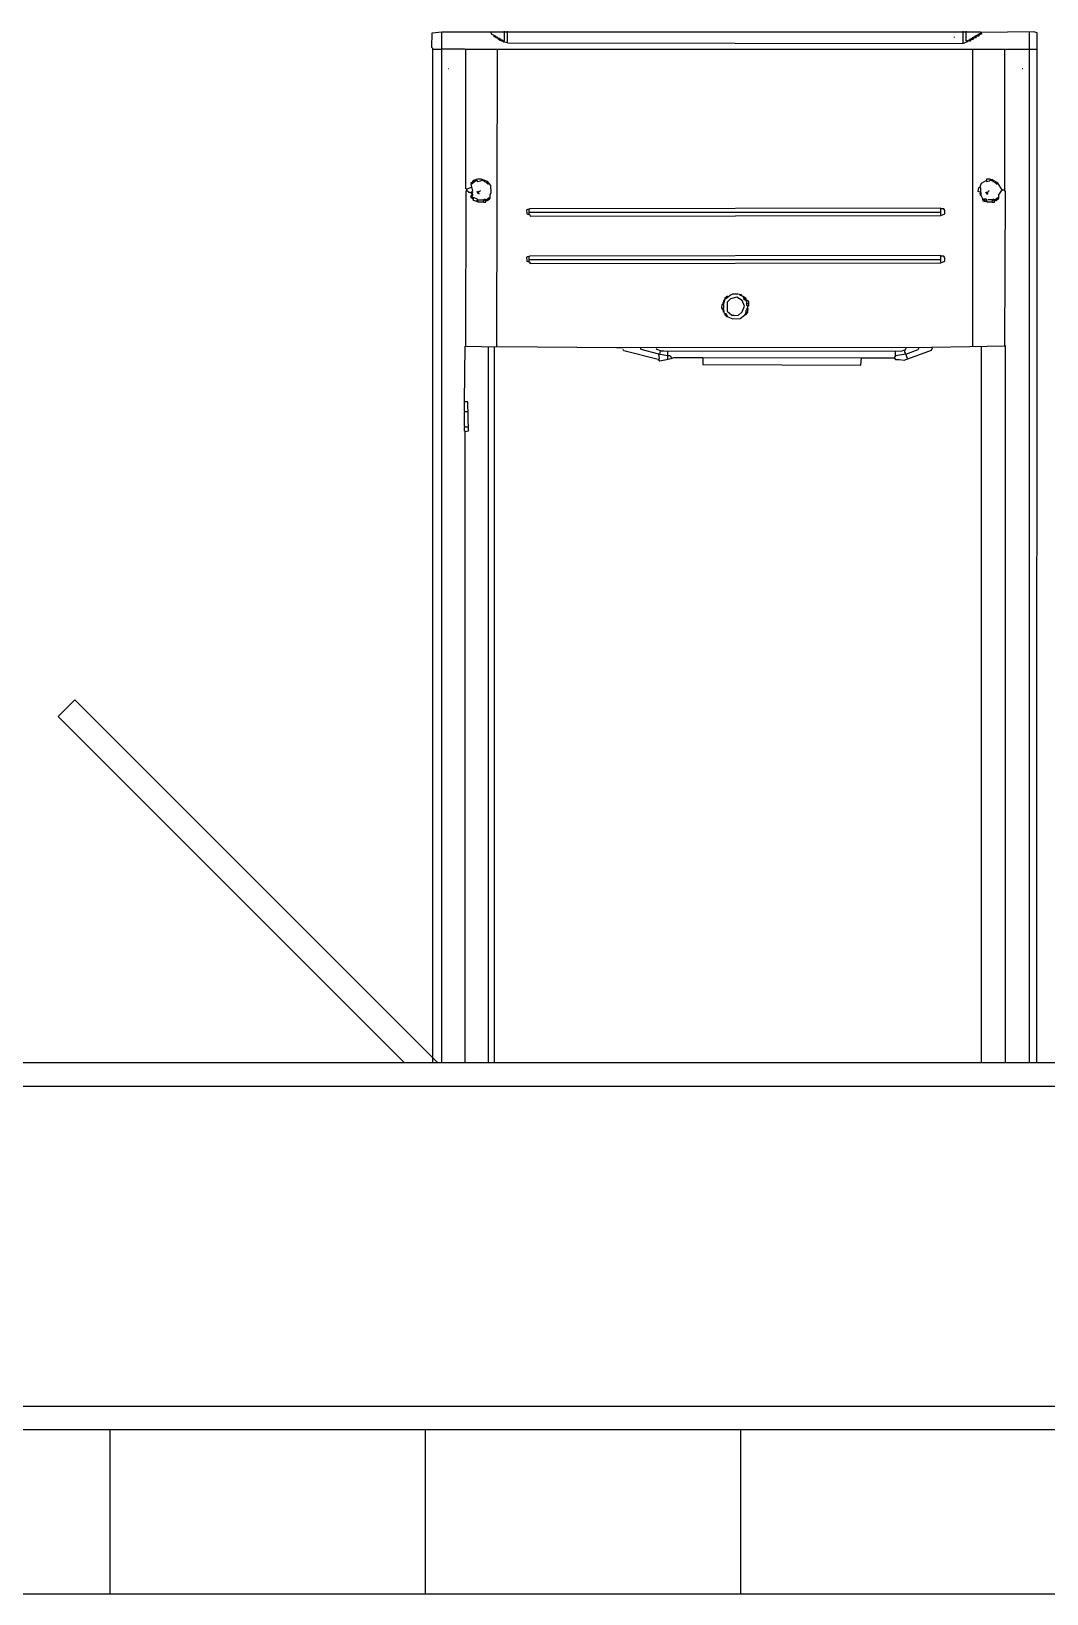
# Model space of a CAD drawing. Extents: x 3792242 to 5145247, y -1546315 to -1031918.
# Drawn here: x 4205611 to 4206899, y -1493650 to -1491667 of the extents above; entities that cross this region are included whole.
import ezdxf

# ---------------------------------------------------------------- set-up
doc = ezdxf.new("R2010")
doc.units = 0
doc.header["$MEASUREMENT"] = 0
for name, color, linetype in [('TENKÁ', 7, 'CONTINUOUS'), ('ZZ-chladenie', 133, 'CONTINUOUS'), ('ZZ-elektro', 221, 'CONTINUOUS')]:
    doc.layers.add(name, color=color, linetype=linetype)

msp = doc.modelspace()

# ---------------------------------------------------------------- linework, layer by layer
at = {"layer": 'TENKÁ'}
for p, q in [((4158161.276, -1492975.641), (4217791.276, -1492975.641)), ((4158161.276, -1493005.641), (4217791.276, -1493005.641))]:
    msp.add_line(p, q, dxfattribs=at)
at = {"layer": 'TENKÁ', "color": 8}
for p, q in [((4172111.276, -1493411.477), (4217530.357, -1493411.477)), ((4172111.276, -1493441.477), (4217541.276, -1493441.477)), ((4205711.276, -1493649.641), (4205711.276, -1493441.477)), ((4206111.276, -1493649.641), (4206111.276, -1493441.477)), ((4206511.276, -1493649.641), (4206511.276, -1493441.477)), ((4172111.276, -1493649.641), (4217541.276, -1493649.641))]:
    msp.add_line(p, q, dxfattribs=at)
at = {"layer": 'ZZ-chladenie', "color": 9}
for p, q in [((4206119.08, -1491687.943), (4206119.785, -1491669.586)), ((4206119.785, -1491669.586), (4206131.788, -1491668.173)), ((4206131.788, -1492975.641), (4206131.788, -1491668.173)), ((4206131.788, -1491668.173), (4206815.248, -1491668.173)), ((4206195.333, -1491671.704), (4206193.921, -1491668.173)), ((4206199.57, -1491673.116), (4206195.333, -1491671.704)), ((4206198.158, -1491674.528), (4206198.158, -1491673.116)), ((4206199.57, -1491674.528), (4206198.158, -1491674.528)), ((4206200.275, -1491675.94), (4206199.57, -1491673.116)), ((4206200.275, -1491674.528), (4206199.57, -1491674.528)), ((4206205.218, -1491676.646), (4206200.275, -1491675.94)), ((4206201.687, -1491675.234), (4206200.982, -1491674.528)), ((4206200.982, -1491674.528), (4206201.687, -1491674.528)), ((4206201.687, -1491674.528), (4206201.687, -1491675.234)), ((4206201.687, -1491675.234), (4206201.687, -1491675.94)), ((4206203.1, -1491675.234), (4206201.687, -1491675.234)), ((4206203.1, -1491676.646), (4206203.1, -1491675.234)), ((4206203.806, -1491678.058), (4206203.806, -1491676.646)), ((4206205.218, -1491678.058), (4206203.806, -1491678.058)), ((4206205.218, -1491678.764), (4206205.218, -1491676.646)), ((4206206.63, -1491677.352), (4206205.218, -1491677.352)), ((4206205.218, -1491678.058), (4206205.924, -1491678.764)), ((4206210.161, -1491680.883), (4206205.218, -1491678.764)), ((4206205.924, -1491678.764), (4206206.63, -1491678.058)), ((4206206.63, -1491678.058), (4206206.63, -1491677.352)), ((4206207.336, -1491678.058), (4206206.63, -1491678.058)), ((4206207.336, -1491678.764), (4206206.63, -1491678.058)), ((4206207.336, -1491678.764), (4206207.336, -1491678.058)), ((4206207.336, -1491678.764), (4206207.336, -1491679.471)), ((4206208.749, -1491678.764), (4206207.336, -1491678.764)), ((4206208.749, -1491680.176), (4206208.749, -1491678.764)), ((4206208.749, -1491679.471), (4206208.749, -1491680.176)), ((4206208.749, -1491680.176), (4206209.454, -1491679.471)), ((4206209.454, -1491679.471), (4206210.161, -1491679.471)), ((4206210.161, -1491680.883), (4206211.573, -1491678.764)), ((4206210.161, -1491680.883), (4206210.866, -1491680.883)), ((4206215.103, -1491682.295), (4206210.161, -1491680.883)), ((4206211.573, -1491678.764), (4206211.573, -1491667.468)), ((4206215.103, -1491682.295), (4206215.103, -1491667.468)), ((4206215.103, -1491682.295), (4206792.655, -1491683.001)), ((4206782.064, -1491675.234), (4206782.064, -1491674.528)), ((4206792.655, -1491683.001), (4206799.715, -1491680.176)), ((4206793.36, -1491682.295), (4206793.36, -1491667.468)), ((4206796.891, -1491679.471), (4206796.891, -1491667.468)), ((4206801.127, -1491680.176), (4206796.891, -1491679.471)), ((4206798.303, -1491680.176), (4206797.597, -1491680.883)), ((4206797.597, -1491680.883), (4206798.303, -1491680.883)), ((4206798.303, -1491680.883), (4206798.303, -1491680.176)), ((4206799.715, -1491680.176), (4206799.715, -1491678.764)), ((4206799.715, -1491678.764), (4206801.127, -1491678.764)), ((4206801.833, -1491678.058), (4206801.127, -1491678.764)), ((4206804.657, -1491678.058), (4206801.127, -1491678.058)), ((4206801.127, -1491678.058), (4206801.127, -1491680.176)), ((4206801.127, -1491679.471), (4206802.539, -1491679.471)), ((4206802.539, -1491678.764), (4206801.833, -1491678.058)), ((4206802.539, -1491679.471), (4206803.245, -1491678.764)), ((4206803.245, -1491678.764), (4206802.539, -1491678.764)), ((4206803.245, -1491678.058), (4206803.245, -1491676.646)), ((4206803.245, -1491676.646), (4206804.657, -1491676.646)), ((4206805.364, -1491675.94), (4206804.657, -1491676.646)), ((4206808.188, -1491675.94), (4206804.657, -1491675.94)), ((4206804.657, -1491675.94), (4206804.657, -1491678.058)), ((4206804.657, -1491677.352), (4206806.069, -1491677.352)), ((4206806.069, -1491676.646), (4206805.364, -1491675.94)), ((4206806.069, -1491677.352), (4206806.776, -1491676.646)), ((4206806.776, -1491676.646), (4206806.069, -1491676.646)), ((4206806.776, -1491675.94), (4206806.776, -1491674.528)), ((4206806.776, -1491674.528), (4206808.188, -1491674.528)), ((4206808.893, -1491673.822), (4206808.188, -1491674.528)), ((4206811.718, -1491673.822), (4206808.188, -1491673.822)), ((4206808.188, -1491673.822), (4206808.188, -1491675.94)), ((4206808.188, -1491675.234), (4206809.6, -1491675.234)), ((4206809.6, -1491674.528), (4206808.893, -1491673.822)), ((4206809.6, -1491675.234), (4206810.305, -1491674.528)), ((4206810.305, -1491674.528), (4206809.6, -1491674.528)), ((4206810.305, -1491673.822), (4206810.305, -1491672.41)), ((4206810.305, -1491672.41), (4206811.718, -1491672.41)), ((4206812.424, -1491671.704), (4206811.718, -1491672.41)), ((4206815.248, -1491671.704), (4206811.718, -1491671.704)), ((4206811.718, -1491671.704), (4206811.718, -1491673.822)), ((4206811.718, -1491673.116), (4206813.13, -1491673.116)), ((4206813.13, -1491672.41), (4206812.424, -1491671.704)), ((4206813.13, -1491673.116), (4206813.836, -1491672.41)), ((4206813.836, -1491672.41), (4206813.13, -1491672.41)), ((4206813.836, -1491671.704), (4206813.836, -1491670.292)), ((4206813.836, -1491670.292), (4206815.248, -1491670.292)), ((4206815.248, -1491668.173), (4206815.248, -1491671.704)), ((4206816.66, -1491670.998), (4206815.248, -1491670.998)), ((4206883.029, -1491668.173), (4206815.954, -1491668.88)), ((4206815.954, -1491668.88), (4206816.66, -1491670.998)), ((4206877.381, -1492975.641), (4206877.381, -1491668.173)), ((4206887.266, -1491669.586), (4206883.029, -1491668.173)), ((4206887.266, -1491690.061), (4206887.266, -1491669.586)), ((4206120.492, -1491689.355), (4206119.08, -1491687.943)), ((4206120.492, -1492975.641), (4206120.492, -1491689.355)), ((4206121.197, -1491690.061), (4206131.788, -1491690.061)), ((4206160.736, -1491690.061), (4206131.788, -1491690.061)), ((4206161.443, -1491690.767), (4206160.736, -1491690.061)), ((4206162.149, -1491690.767), (4206161.443, -1491690.061)), ((4206162.149, -1491690.767), (4206161.443, -1491690.767)), ((4206162.149, -1491690.767), (4206162.855, -1491690.061)), ((4206162.149, -1491867.281), (4206162.149, -1491690.767)), ((4206162.855, -1491690.061), (4206202.394, -1491690.061)), ((4206201.687, -1492067.8), (4206202.394, -1491690.061)), ((4206202.394, -1491690.061), (4206845.608, -1491690.061)), ((4206805.364, -1492067.094), (4206805.364, -1491690.061)), ((4206845.608, -1491690.061), (4206845.608, -1491867.281)), ((4206846.315, -1491690.767), (4206845.608, -1491690.767)), ((4206846.315, -1491690.767), (4206847.02, -1491690.767)), ((4206847.02, -1491690.767), (4206847.727, -1491690.061)), ((4206847.727, -1491690.061), (4206877.381, -1491690.061)), ((4206877.381, -1491690.061), (4206886.559, -1491690.061)), ((4206886.72, -1492975.641), (4206887.266, -1491690.061)), ((4206140.261, -1491714.773), (4206140.967, -1491714.773)), ((4206868.202, -1491714.773), (4206868.909, -1491714.773)), ((4206172.034, -1491856.69), (4206168.503, -1491861.632)), ((4206168.503, -1491861.632), (4206170.622, -1491870.105)), ((4206169.209, -1491861.632), (4206174.858, -1491856.69)), ((4206169.209, -1491860.22), (4206169.209, -1491859.514)), ((4206169.209, -1491859.514), (4206169.915, -1491859.514)), ((4206169.915, -1491860.926), (4206169.209, -1491861.632)), ((4206169.209, -1491861.632), (4206169.915, -1491860.926)), ((4206169.915, -1491859.514), (4206170.622, -1491858.808)), ((4206169.915, -1491860.926), (4206170.622, -1491860.22)), ((4206170.622, -1491858.808), (4206171.327, -1491858.102)), ((4206170.622, -1491860.22), (4206171.327, -1491860.22)), ((4206171.327, -1491858.102), (4206171.327, -1491857.396)), ((4206171.327, -1491857.396), (4206172.034, -1491857.396)), ((4206171.327, -1491859.514), (4206172.034, -1491858.808)), ((4206171.327, -1491860.22), (4206171.327, -1491859.514)), ((4206176.976, -1491855.278), (4206172.034, -1491856.69)), ((4206172.034, -1491857.396), (4206172.739, -1491856.69)), ((4206172.034, -1491858.808), (4206172.739, -1491858.102)), ((4206172.739, -1491856.69), (4206173.446, -1491857.396)), ((4206172.739, -1491858.102), (4206173.446, -1491858.102)), ((4206173.446, -1491857.396), (4206174.152, -1491856.69)), ((4206173.446, -1491858.102), (4206173.446, -1491857.396)), ((4206174.152, -1491856.69), (4206174.152, -1491855.984)), ((4206174.858, -1491856.69), (4206176.27, -1491856.69)), ((4206176.27, -1491856.69), (4206176.976, -1491858.102)), ((4206181.918, -1491855.278), (4206176.976, -1491855.278)), ((4206176.976, -1491858.102), (4206181.212, -1491857.396)), ((4206181.212, -1491857.396), (4206182.624, -1491855.984)), ((4206189.685, -1491858.102), (4206181.918, -1491855.278)), ((4206182.624, -1491855.984), (4206182.624, -1491855.278)), ((4206184.036, -1491857.396), (4206184.036, -1491855.984)), ((4206185.448, -1491857.396), (4206184.036, -1491857.396)), ((4206185.448, -1491856.69), (4206185.448, -1491855.984)), ((4206185.448, -1491856.69), (4206185.448, -1491857.396)), ((4206185.448, -1491857.396), (4206185.448, -1491858.102)), ((4206185.448, -1491858.102), (4206186.86, -1491858.102)), ((4206186.86, -1491857.396), (4206186.86, -1491856.69)), ((4206186.86, -1491858.102), (4206186.86, -1491857.396)), ((4206188.272, -1491858.102), (4206188.272, -1491857.396)), ((4206188.272, -1491859.514), (4206188.272, -1491858.808)), ((4206188.272, -1491858.808), (4206188.979, -1491859.514)), ((4206188.979, -1491860.22), (4206188.272, -1491859.514)), ((4206188.979, -1491859.514), (4206189.685, -1491858.808)), ((4206188.979, -1491859.514), (4206189.685, -1491860.22)), ((4206189.685, -1491860.22), (4206188.979, -1491860.22)), ((4206193.921, -1491863.044), (4206189.685, -1491858.102)), ((4206189.685, -1491858.808), (4206190.391, -1491859.514)), ((4206189.685, -1491860.22), (4206190.391, -1491859.514)), ((4206189.685, -1491860.22), (4206189.685, -1491860.926)), ((4206189.685, -1491860.926), (4206191.097, -1491860.926)), ((4206191.097, -1491859.514), (4206190.391, -1491859.514)), ((4206191.097, -1491860.22), (4206191.097, -1491859.514)), ((4206191.097, -1491860.926), (4206191.097, -1491860.22)), ((4206194.627, -1491872.223), (4206193.921, -1491863.044)), ((4206814.542, -1491865.868), (4206816.66, -1491860.22)), ((4206816.66, -1491860.22), (4206822.309, -1491856.69)), ((4206822.309, -1491856.69), (4206823.015, -1491857.396)), ((4206827.251, -1491855.278), (4206823.015, -1491855.278)), ((4206823.015, -1491855.278), (4206823.015, -1491858.102)), ((4206823.015, -1491858.102), (4206826.545, -1491857.396)), ((4206826.545, -1491857.396), (4206827.957, -1491855.984)), ((4206830.075, -1491855.984), (4206827.251, -1491855.278)), ((4206827.957, -1491855.984), (4206827.957, -1491855.278)), ((4206829.369, -1491857.396), (4206829.369, -1491855.984)), ((4206830.782, -1491857.396), (4206829.369, -1491857.396)), ((4206837.136, -1491860.22), (4206830.075, -1491855.984)), ((4206830.782, -1491856.69), (4206830.782, -1491855.984)), ((4206830.782, -1491856.69), (4206830.782, -1491857.396)), ((4206830.782, -1491857.396), (4206830.782, -1491858.102)), ((4206830.782, -1491858.102), (4206832.194, -1491858.102)), ((4206832.194, -1491857.396), (4206832.194, -1491856.69)), ((4206832.194, -1491858.102), (4206832.194, -1491857.396)), ((4206833.606, -1491858.102), (4206833.606, -1491857.396)), ((4206833.606, -1491859.514), (4206833.606, -1491858.808)), ((4206833.606, -1491858.808), (4206834.312, -1491859.514)), ((4206834.312, -1491860.22), (4206833.606, -1491859.514)), ((4206834.312, -1491859.514), (4206835.018, -1491858.808)), ((4206834.312, -1491859.514), (4206835.018, -1491860.22)), ((4206835.018, -1491860.22), (4206834.312, -1491860.22)), ((4206835.018, -1491858.808), (4206835.724, -1491859.514)), ((4206835.018, -1491860.22), (4206835.724, -1491859.514)), ((4206835.018, -1491860.22), (4206835.018, -1491860.926)), ((4206835.018, -1491860.926), (4206836.43, -1491860.926)), ((4206836.43, -1491859.514), (4206835.724, -1491859.514)), ((4206836.43, -1491860.22), (4206836.43, -1491859.514)), ((4206836.43, -1491860.926), (4206836.43, -1491860.22)), ((4206842.784, -1491868.693), (4206837.136, -1491860.22)), ((4206162.855, -1491867.281), (4206162.149, -1491867.281)), ((4206162.149, -1492067.094), (4206162.855, -1491870.105)), ((4206163.561, -1491867.987), (4206162.855, -1491867.281)), ((4206163.561, -1491867.987), (4206162.855, -1491867.987)), ((4206162.855, -1491870.105), (4206164.973, -1491870.105)), ((4206163.561, -1491867.987), (4206169.209, -1491865.163)), ((4206163.561, -1491869.399), (4206163.561, -1491867.987)), ((4206163.561, -1491869.399), (4206164.267, -1491870.105)), ((4206164.973, -1491870.105), (4206165.679, -1491871.517)), ((4206165.679, -1491871.517), (4206167.797, -1491871.517)), ((4206167.797, -1491871.517), (4206170.622, -1491872.223)), ((4206169.209, -1491877.871), (4206168.503, -1491876.459)), ((4206168.503, -1491876.459), (4206169.915, -1491876.459)), ((4206169.209, -1491865.163), (4206169.915, -1491865.868)), ((4206170.622, -1491870.105), (4206169.209, -1491872.223)), ((4206169.209, -1491872.223), (4206169.209, -1491873.635)), ((4206170.622, -1491872.223), (4206169.209, -1491877.871)), ((4206169.209, -1491873.635), (4206169.915, -1491874.341)), ((4206169.915, -1491879.283), (4206169.209, -1491877.871)), ((4206169.915, -1491874.341), (4206169.915, -1491873.635)), ((4206169.915, -1491876.459), (4206170.622, -1491875.754)), ((4206170.622, -1491879.283), (4206169.915, -1491878.578)), ((4206172.034, -1491879.283), (4206169.915, -1491879.283)), ((4206170.622, -1491875.754), (4206171.327, -1491875.754)), ((4206176.976, -1491880.695), (4206170.622, -1491877.871)), ((4206170.622, -1491877.871), (4206171.327, -1491877.871)), ((4206171.327, -1491879.99), (4206170.622, -1491879.283)), ((4206171.327, -1491875.754), (4206171.327, -1491874.341)), ((4206171.327, -1491877.871), (4206171.327, -1491878.578)), ((4206171.327, -1491880.695), (4206171.327, -1491879.99)), ((4206172.034, -1491880.695), (4206171.327, -1491880.695)), ((4206172.034, -1491882.108), (4206172.034, -1491879.283)), ((4206176.27, -1491883.52), (4206172.034, -1491882.108)), ((4206177.682, -1491871.517), (4206176.27, -1491870.811)), ((4206176.27, -1491870.811), (4206177.682, -1491872.929)), ((4206176.27, -1491883.52), (4206176.27, -1491882.108)), ((4206176.27, -1491882.108), (4206177.682, -1491882.108)), ((4206176.976, -1491872.223), (4206177.682, -1491871.517)), ((4206177.682, -1491872.929), (4206176.976, -1491872.223)), ((4206177.682, -1491884.226), (4206176.976, -1491880.695)), ((4206177.682, -1491871.517), (4206177.682, -1491870.811)), ((4206177.682, -1491870.811), (4206178.388, -1491871.517)), ((4206179.094, -1491873.635), (4206177.682, -1491871.517)), ((4206177.682, -1491872.929), (4206178.388, -1491871.517)), ((4206177.682, -1491872.929), (4206179.094, -1491873.635)), ((4206177.682, -1491882.108), (4206178.388, -1491881.402)), ((4206178.388, -1491871.517), (4206179.094, -1491870.811)), ((4206178.388, -1491881.402), (4206184.742, -1491881.402)), ((4206179.094, -1491870.811), (4206179.8, -1491870.811)), ((4206179.8, -1491870.811), (4206180.506, -1491870.105)), ((4206180.506, -1491870.105), (4206181.212, -1491869.399)), ((4206184.742, -1491884.226), (4206185.448, -1491880.695)), ((4206185.448, -1491880.695), (4206186.86, -1491880.695)), ((4206186.86, -1491880.695), (4206189.685, -1491882.108)), ((4206186.86, -1491882.108), (4206186.86, -1491881.402)), ((4206187.567, -1491882.814), (4206186.86, -1491882.108)), ((4206187.567, -1491882.814), (4206188.272, -1491882.108)), ((4206187.567, -1491884.226), (4206187.567, -1491882.814)), ((4206188.272, -1491882.814), (4206187.567, -1491882.814)), ((4206188.272, -1491881.402), (4206191.803, -1491878.578)), ((4206188.272, -1491882.108), (4206188.272, -1491882.814)), ((4206189.685, -1491882.108), (4206193.215, -1491879.283)), ((4206189.685, -1491880.695), (4206189.685, -1491879.99)), ((4206189.685, -1491879.99), (4206190.391, -1491879.99)), ((4206189.685, -1491880.695), (4206189.685, -1491881.402)), ((4206190.391, -1491879.99), (4206191.097, -1491879.283)), ((4206190.391, -1491879.99), (4206191.097, -1491880.695)), ((4206191.097, -1491879.283), (4206191.803, -1491878.578)), ((4206191.097, -1491880.695), (4206191.803, -1491879.99)), ((4206191.803, -1491879.99), (4206192.509, -1491879.99)), ((4206192.509, -1491879.99), (4206192.509, -1491879.283)), ((4206193.215, -1491875.047), (4206194.627, -1491872.223)), ((4206193.215, -1491879.283), (4206193.215, -1491875.047)), ((4206812.424, -1491870.811), (4206813.13, -1491865.868)), ((4206815.954, -1491872.223), (4206812.424, -1491870.811)), ((4206813.13, -1491865.868), (4206815.248, -1491865.868)), ((4206815.248, -1491870.811), (4206814.542, -1491872.223)), ((4206815.248, -1491873.635), (4206814.542, -1491872.929)), ((4206814.542, -1491872.929), (4206814.542, -1491873.635)), ((4206815.248, -1491865.868), (4206815.248, -1491870.811)), ((4206815.248, -1491875.754), (4206815.248, -1491873.635)), ((4206815.954, -1491875.754), (4206815.248, -1491875.754)), ((4206815.954, -1491875.754), (4206815.954, -1491872.223)), ((4206815.954, -1491875.754), (4206816.66, -1491875.754)), ((4206818.072, -1491879.99), (4206815.954, -1491875.754)), ((4206818.072, -1491881.402), (4206818.072, -1491879.99)), ((4206823.015, -1491880.695), (4206818.072, -1491879.99)), ((4206818.779, -1491881.402), (4206818.072, -1491881.402)), ((4206818.779, -1491881.402), (4206819.484, -1491880.695)), ((4206818.779, -1491882.814), (4206818.779, -1491881.402)), ((4206819.484, -1491882.814), (4206818.779, -1491882.814)), ((4206819.484, -1491880.695), (4206819.484, -1491879.99)), ((4206820.191, -1491883.52), (4206819.484, -1491882.814)), ((4206820.191, -1491882.108), (4206820.896, -1491881.402)), ((4206820.191, -1491882.814), (4206820.191, -1491882.108)), ((4206820.896, -1491880.695), (4206820.896, -1491879.99)), ((4206820.896, -1491881.402), (4206820.896, -1491880.695)), ((4206822.309, -1491872.929), (4206822.309, -1491871.517)), ((4206822.309, -1491871.517), (4206823.721, -1491871.517)), ((4206823.015, -1491872.929), (4206822.309, -1491872.929)), ((4206822.309, -1491882.108), (4206823.015, -1491881.402)), ((4206822.309, -1491883.52), (4206822.309, -1491882.108)), ((4206823.721, -1491872.223), (4206823.015, -1491872.929)), ((4206823.015, -1491872.929), (4206823.015, -1491873.635)), ((4206823.015, -1491873.635), (4206824.427, -1491873.635)), ((4206823.721, -1491884.226), (4206823.015, -1491880.695)), ((4206823.015, -1491881.402), (4206823.015, -1491882.108)), ((4206823.721, -1491871.517), (4206823.721, -1491872.223)), ((4206824.427, -1491871.517), (4206825.133, -1491870.811)), ((4206824.427, -1491873.635), (4206824.427, -1491871.517)), ((4206830.075, -1491881.402), (4206824.427, -1491881.402)), ((4206825.133, -1491870.811), (4206825.839, -1491870.105)), ((4206825.839, -1491870.105), (4206826.545, -1491869.399)), ((4206830.075, -1491884.226), (4206830.782, -1491880.695)), ((4206830.782, -1491880.695), (4206832.194, -1491880.695)), ((4206832.194, -1491880.695), (4206835.018, -1491882.108)), ((4206832.194, -1491882.108), (4206832.194, -1491881.402)), ((4206832.899, -1491882.814), (4206832.194, -1491882.108)), ((4206832.899, -1491882.814), (4206833.606, -1491882.108)), ((4206832.899, -1491884.226), (4206832.899, -1491882.814)), ((4206833.606, -1491882.814), (4206832.899, -1491882.814)), ((4206833.606, -1491881.402), (4206837.136, -1491878.578)), ((4206833.606, -1491882.108), (4206833.606, -1491882.814)), ((4206835.018, -1491882.108), (4206838.548, -1491879.283)), ((4206835.018, -1491880.695), (4206835.018, -1491879.99)), ((4206835.018, -1491879.99), (4206835.724, -1491879.99)), ((4206835.018, -1491880.695), (4206835.018, -1491881.402)), ((4206835.724, -1491879.99), (4206836.43, -1491879.283)), ((4206835.724, -1491879.99), (4206836.43, -1491880.695)), ((4206836.43, -1491879.283), (4206837.136, -1491878.578)), ((4206836.43, -1491880.695), (4206837.136, -1491879.99)), ((4206837.136, -1491879.99), (4206837.842, -1491879.99)), ((4206837.842, -1491879.99), (4206837.842, -1491879.283)), ((4206838.548, -1491875.047), (4206842.784, -1491868.693)), ((4206838.548, -1491879.283), (4206838.548, -1491875.047)), ((4206842.784, -1491868.693), (4206842.078, -1491867.987)), ((4206842.784, -1491868.693), (4206844.902, -1491868.693)), ((4206844.902, -1491868.693), (4206845.608, -1491869.399)), ((4206845.608, -1491867.281), (4206845.608, -1491870.105)), ((4206845.608, -1491870.105), (4206846.315, -1491870.105)), ((4206846.315, -1491870.105), (4206845.608, -1492067.094)), ((4206176.27, -1491883.52), (4206177.682, -1491883.52)), ((4206177.682, -1491883.52), (4206178.388, -1491884.226)), ((4206184.742, -1491884.226), (4206177.682, -1491884.226)), ((4206184.742, -1491884.226), (4206187.567, -1491884.226)), ((4206243.345, -1491892.698), (4206239.109, -1491894.111)), ((4206239.109, -1491894.111), (4206239.814, -1491899.053)), ((4206239.814, -1491899.053), (4206243.345, -1491900.465)), ((4206242.639, -1491899.759), (4206242.639, -1491893.405)), ((4206242.639, -1491896.935), (4206765.118, -1491896.935)), ((4206242.639, -1491899.759), (4206242.639, -1491900.465)), ((4206765.118, -1491891.993), (4206243.345, -1491892.698)), ((4206243.345, -1491900.465), (4206244.051, -1491901.877)), ((4206244.051, -1491901.877), (4206765.118, -1491901.171)), ((4206765.118, -1491900.465), (4206765.118, -1491891.993)), ((4206768.649, -1491892.698), (4206765.118, -1491892.698)), ((4206765.118, -1491901.171), (4206770.061, -1491899.053)), ((4206770.061, -1491894.817), (4206768.649, -1491892.698)), ((4206770.061, -1491899.053), (4206770.061, -1491894.817)), ((4206822.309, -1491883.52), (4206820.191, -1491883.52)), ((4206822.309, -1491883.52), (4206823.721, -1491883.52)), ((4206823.721, -1491883.52), (4206824.427, -1491884.226)), ((4206830.075, -1491884.226), (4206823.721, -1491884.226)), ((4206830.075, -1491884.226), (4206832.899, -1491884.226)), ((4206243.345, -1491952.713), (4206239.109, -1491954.125)), ((4206239.109, -1491954.125), (4206239.814, -1491959.068)), ((4206239.814, -1491959.068), (4206243.345, -1491960.48)), ((4206242.639, -1491959.773), (4206242.639, -1491953.419)), ((4206242.639, -1491956.949), (4206765.118, -1491956.949)), ((4206242.639, -1491959.773), (4206242.639, -1491960.48)), ((4206765.118, -1491952.007), (4206243.345, -1491952.713)), ((4206243.345, -1491960.48), (4206243.345, -1491961.892)), ((4206243.345, -1491961.892), (4206765.118, -1491961.186)), ((4206765.118, -1491960.48), (4206765.118, -1491952.007)), ((4206768.649, -1491952.713), (4206765.118, -1491952.713)), ((4206765.118, -1491961.186), (4206770.061, -1491959.068)), ((4206770.061, -1491954.831), (4206768.649, -1491952.713)), ((4206770.061, -1491959.068), (4206770.061, -1491954.831)), ((4206497.524, -1492002.137), (4206501.054, -1492000.725)), ((4206501.054, -1492000.725), (4206507.409, -1492000.725)), ((4206507.409, -1492000.725), (4206511.645, -1492001.431)), ((4206510.233, -1492002.843), (4206510.233, -1492001.431)), ((4206511.645, -1492001.431), (4206511.645, -1492002.843)), ((4206486.933, -1492018.376), (4206487.639, -1492014.14)), ((4206488.345, -1492020.494), (4206486.933, -1492018.376)), ((4206487.639, -1492014.14), (4206489.758, -1492012.727)), ((4206488.345, -1492019.082), (4206487.639, -1492019.082)), ((4206489.051, -1492011.315), (4206488.345, -1492012.022)), ((4206488.345, -1492012.022), (4206488.345, -1492012.727)), ((4206488.345, -1492012.727), (4206489.051, -1492012.727)), ((4206488.345, -1492019.082), (4206489.051, -1492019.082)), ((4206489.758, -1492020.494), (4206488.345, -1492020.494)), ((4206489.051, -1492021.906), (4206488.345, -1492021.201)), ((4206488.345, -1492021.201), (4206488.345, -1492021.906)), ((4206490.463, -1492009.198), (4206489.051, -1492009.198)), ((4206489.051, -1492009.198), (4206489.051, -1492011.315)), ((4206489.758, -1492014.846), (4206489.051, -1492014.14)), ((4206489.051, -1492019.082), (4206489.758, -1492018.376)), ((4206489.758, -1492012.727), (4206491.17, -1492007.079)), ((4206489.758, -1492018.376), (4206489.758, -1492014.846)), ((4206490.463, -1492025.437), (4206489.758, -1492020.494)), ((4206491.17, -1492005.667), (4206491.876, -1492004.961)), ((4206491.17, -1492007.079), (4206491.17, -1492005.667)), ((4206491.17, -1492007.079), (4206493.288, -1492005.667)), ((4206491.876, -1492005.667), (4206492.582, -1492004.961)), ((4206491.876, -1492004.961), (4206492.582, -1492004.961)), ((4206491.876, -1492005.667), (4206492.582, -1492006.373)), ((4206492.582, -1492006.373), (4206491.876, -1492005.667)), ((4206492.582, -1492004.961), (4206492.582, -1492004.255)), ((4206492.582, -1492004.255), (4206493.288, -1492004.255)), ((4206492.582, -1492004.961), (4206493.288, -1492004.255)), ((4206492.582, -1492006.373), (4206493.288, -1492005.667)), ((4206493.288, -1492005.667), (4206497.524, -1492002.137)), ((4206493.288, -1492004.255), (4206493.288, -1492003.549)), ((4206493.288, -1492003.549), (4206494.7, -1492003.549)), ((4206493.288, -1492005.667), (4206493.994, -1492005.667)), ((4206493.994, -1492005.667), (4206493.994, -1492004.961)), ((4206498.23, -1492007.079), (4206493.994, -1492011.315)), ((4206493.994, -1492011.315), (4206493.994, -1492022.613)), ((4206505.997, -1492004.961), (4206498.23, -1492007.079)), ((4206513.057, -1492009.198), (4206505.997, -1492004.961)), ((4206511.645, -1492002.843), (4206510.233, -1492002.843)), ((4206518, -1492006.373), (4206511.645, -1492002.843)), ((4206515.881, -1492016.258), (4206513.057, -1492009.198)), ((4206513.057, -1492023.318), (4206515.881, -1492016.258)), ((4206515.176, -1492005.667), (4206514.469, -1492004.961)), ((4206514.469, -1492004.961), (4206515.176, -1492005.667)), ((4206515.176, -1492004.255), (4206515.176, -1492003.549)), ((4206515.176, -1492005.667), (4206515.881, -1492004.961)), ((4206515.176, -1492006.373), (4206515.176, -1492005.667)), ((4206515.881, -1492008.491), (4206515.176, -1492005.667)), ((4206515.881, -1492007.079), (4206515.176, -1492006.373)), ((4206515.881, -1492004.961), (4206516.588, -1492005.667)), ((4206515.881, -1492007.079), (4206516.588, -1492007.079)), ((4206517.293, -1492008.491), (4206515.881, -1492008.491)), ((4206517.293, -1492005.667), (4206516.588, -1492005.667)), ((4206516.588, -1492007.079), (4206517.293, -1492006.373)), ((4206517.293, -1492006.373), (4206517.293, -1492005.667)), ((4206518, -1492007.786), (4206518, -1492006.373)), ((4206518, -1492009.903), (4206518, -1492007.786)), ((4206518, -1492009.903), (4206518.706, -1492009.903)), ((4206518.706, -1492012.727), (4206518, -1492012.022)), ((4206518, -1492021.201), (4206518.706, -1492020.494)), ((4206518, -1492023.318), (4206518, -1492021.201)), ((4206519.412, -1492009.198), (4206518.706, -1492008.491)), ((4206518.706, -1492015.552), (4206518.706, -1492008.491)), ((4206518.706, -1492008.491), (4206519.412, -1492008.491)), ((4206518.706, -1492009.903), (4206519.412, -1492009.198)), ((4206518.706, -1492012.727), (4206520.824, -1492012.727)), ((4206520.118, -1492016.258), (4206518.706, -1492015.552)), ((4206518.706, -1492020.494), (4206519.412, -1492019.789)), ((4206519.412, -1492008.491), (4206520.824, -1492009.903)), ((4206520.118, -1492016.258), (4206519.412, -1492016.258)), ((4206519.412, -1492019.789), (4206519.412, -1492018.376)), ((4206519.412, -1492018.376), (4206520.118, -1492018.376)), ((4206520.118, -1492024.025), (4206520.118, -1492016.258)), ((4206520.824, -1492016.258), (4206520.118, -1492016.258)), ((4206520.118, -1492019.789), (4206520.824, -1492019.789)), ((4206520.824, -1492009.903), (4206520.824, -1492016.258)), ((4206489.051, -1492024.025), (4206489.051, -1492021.906)), ((4206490.463, -1492024.025), (4206489.051, -1492024.025)), ((4206492.582, -1492026.143), (4206490.463, -1492025.437)), ((4206491.17, -1492027.555), (4206491.17, -1492026.143)), ((4206491.876, -1492027.555), (4206491.17, -1492027.555)), ((4206491.876, -1492028.261), (4206491.876, -1492027.555)), ((4206492.582, -1492028.261), (4206491.876, -1492027.555)), ((4206492.582, -1492028.261), (4206491.876, -1492028.261)), ((4206494.7, -1492029.673), (4206492.582, -1492026.143)), ((4206493.288, -1492026.849), (4206492.582, -1492026.849)), ((4206492.582, -1492028.261), (4206493.288, -1492028.967)), ((4206492.582, -1492028.967), (4206492.582, -1492028.261)), ((4206493.288, -1492029.673), (4206492.582, -1492028.967)), ((4206493.288, -1492027.555), (4206493.288, -1492026.849)), ((4206493.994, -1492028.261), (4206493.288, -1492027.555)), ((4206493.288, -1492028.967), (4206493.994, -1492028.261)), ((4206493.288, -1492028.967), (4206493.994, -1492028.261)), ((4206494.7, -1492029.673), (4206493.288, -1492029.673)), ((4206493.994, -1492022.613), (4206499.642, -1492027.555)), ((4206494.7, -1492029.673), (4206501.054, -1492032.497)), ((4206499.642, -1492027.555), (4206502.466, -1492027.555)), ((4206501.054, -1492032.497), (4206510.233, -1492031.791)), ((4206502.466, -1492027.555), (4206503.173, -1492028.261)), ((4206503.173, -1492028.261), (4206508.115, -1492027.555)), ((4206508.115, -1492027.555), (4206513.057, -1492023.318)), ((4206510.233, -1492031.791), (4206515.881, -1492027.555)), ((4206515.881, -1492027.555), (4206518, -1492026.849)), ((4206516.588, -1492026.849), (4206518, -1492023.318)), ((4206518, -1492025.437), (4206517.293, -1492025.437)), ((4206518, -1492024.025), (4206518, -1492023.318)), ((4206518, -1492023.318), (4206518.706, -1492023.318)), ((4206518.706, -1492024.73), (4206518, -1492024.025)), ((4206518, -1492026.849), (4206520.118, -1492024.025)), ((4206518, -1492025.437), (4206518.706, -1492025.437)), ((4206518.706, -1492023.318), (4206518.706, -1492024.73)), ((4206518.706, -1492025.437), (4206518.706, -1492024.73)), ((4206160.736, -1492137.699), (4206161.443, -1492067.094)), ((4206161.443, -1492067.094), (4206162.855, -1492067.094)), ((4206162.855, -1492067.094), (4206201.687, -1492067.8)), ((4206191.097, -1492975.641), (4206191.097, -1492067.8)), ((4206198.863, -1492975.641), (4206198.863, -1492067.8)), ((4206203.1, -1492067.8), (4206202.394, -1492067.094)), ((4206353.489, -1492069.212), (4206203.1, -1492067.8)), ((4206361.962, -1492069.212), (4206353.489, -1492069.212)), ((4206753.115, -1492068.506), (4206361.962, -1492069.212)), ((4206362.668, -1492072.742), (4206361.962, -1492071.33)), ((4206406.443, -1492084.039), (4206362.668, -1492072.742)), ((4206384.556, -1492071.33), (4206383.849, -1492069.212)), ((4206407.149, -1492076.979), (4206384.556, -1492071.33)), ((4206405.031, -1492071.33), (4206404.325, -1492069.918)), ((4206409.268, -1492072.742), (4206405.031, -1492071.33)), ((4206407.855, -1492082.627), (4206407.149, -1492076.979)), ((4206408.561, -1492077.685), (4206409.268, -1492072.742)), ((4206418.446, -1492079.097), (4206408.561, -1492077.685)), ((4206409.268, -1492072.742), (4206413.504, -1492072.742)), ((4206413.504, -1492072.742), (4206418.446, -1492073.448)), ((4206418.446, -1492073.448), (4206715.695, -1492072.742)), ((4206418.446, -1492083.333), (4206418.446, -1492073.448)), ((4206421.271, -1492079.097), (4206418.446, -1492079.097)), ((4206421.976, -1492079.803), (4206421.271, -1492079.097)), ((4206422.683, -1492080.509), (4206421.976, -1492079.803)), ((4206422.683, -1492081.215), (4206422.683, -1492080.509)), ((4206423.388, -1492081.921), (4206422.683, -1492081.215)), ((4206422.683, -1492082.627), (4206426.213, -1492081.215)), ((4206426.213, -1492081.215), (4206462.927, -1492081.215)), ((4206462.927, -1492081.215), (4206664.153, -1492081.921)), ((4206707.222, -1492079.097), (4206705.81, -1492081.921)), ((4206707.222, -1492079.097), (4206707.222, -1492073.448)), ((4206720.637, -1492076.979), (4206707.222, -1492079.097)), ((4206715.695, -1492072.742), (4206719.931, -1492071.33)), ((4206718.519, -1492084.745), (4206753.115, -1492072.036)), ((4206719.225, -1492074.86), (4206719.225, -1492072.036)), ((4206719.931, -1492075.567), (4206719.225, -1492074.86)), ((4206719.931, -1492071.33), (4206721.343, -1492068.506)), ((4206719.931, -1492076.979), (4206719.931, -1492075.567)), ((4206720.637, -1492076.979), (4206736.17, -1492071.33)), ((4206722.755, -1492082.627), (4206720.637, -1492076.979)), ((4206736.17, -1492071.33), (4206737.582, -1492068.506)), ((4206801.833, -1492067.8), (4206753.115, -1492068.506)), ((4206753.115, -1492072.036), (4206754.527, -1492069.212)), ((4206754.527, -1492069.212), (4206753.822, -1492068.506)), ((4206845.608, -1492067.094), (4206801.833, -1492067.8)), ((4206816.66, -1492975.641), (4206816.66, -1492067.8)), ((4206847.02, -1492066.388), (4206846.315, -1492066.388)), ((4206847.02, -1492975.641), (4206847.02, -1492066.388)), ((4206406.443, -1492084.039), (4206407.855, -1492082.627)), ((4206406.443, -1492084.039), (4206408.561, -1492085.451)), ((4206408.561, -1492085.451), (4206417.034, -1492084.039)), ((4206417.034, -1492084.039), (4206422.683, -1492082.627)), ((4206462.927, -1492081.921), (4206462.927, -1492090.393)), ((4206462.927, -1492090.393), (4206463.634, -1492090.393)), ((4206463.634, -1492090.393), (4206663.447, -1492091.1)), ((4206663.447, -1492091.1), (4206664.153, -1492081.921)), ((4206664.153, -1492081.921), (4206705.81, -1492081.921)), ((4206705.81, -1492081.921), (4206707.222, -1492084.039)), ((4206707.222, -1492084.039), (4206712.164, -1492084.039)), ((4206712.164, -1492084.039), (4206718.519, -1492084.745)), ((4206722.755, -1492082.627), (4206722.049, -1492081.921)), ((4206160.736, -1492148.996), (4206160.736, -1492137.699)), ((4206164.973, -1492137.699), (4206160.736, -1492137.699)), ((4206165.679, -1492174.414), (4206164.973, -1492137.699)), ((4206161.443, -1492149.702), (4206160.736, -1492148.996)), ((4206160.736, -1492150.408), (4206161.443, -1492149.702)), ((4206160.736, -1492168.766), (4206160.736, -1492150.408)), ((4206161.443, -1492149.702), (4206165.679, -1492149.702)), ((4206161.443, -1492169.472), (4206160.736, -1492168.766)), ((4206160.736, -1492170.178), (4206161.443, -1492169.472)), ((4206160.736, -1492174.414), (4206160.736, -1492170.178)), ((4206161.443, -1492175.12), (4206160.736, -1492174.414)), ((4206161.443, -1492169.472), (4206165.679, -1492169.472)), ((4206161.443, -1492175.12), (4206165.679, -1492174.414)), ((4206161.443, -1492975.641), (4206161.443, -1492175.12))]:
    msp.add_line(p, q, dxfattribs=at)
at = {"layer": 'ZZ-elektro', "color": 253, "lineweight": 30, "ltscale": 10}
for p, q in [((4205666.407, -1492515.641), (4205645.194, -1492536.855)), ((4205666.407, -1492515.641), (4206126.407, -1492975.641)), ((4205645.194, -1492536.855), (4206083.981, -1492975.641))]:
    msp.add_line(p, q, dxfattribs=at)

doc.saveas('drawing.dxf')
